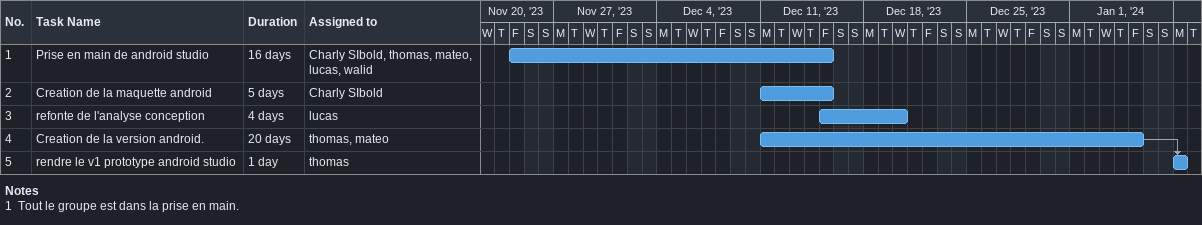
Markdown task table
| ID | Task | Duration | Start | Finish | Predecessors | Resources |
|---|---|---|---|---|---|---|
| 1 | Prise en main de android studio | 16d | 2023-11-24 | 2023-12-15 |  | Charly SIbold, thomas, mateo, lucas, walid |
| 2 | Creation de la maquette android | 5d | 2023-12-11 | 2023-12-15 |  | Charly SIbold |
| 3 | refonte de l'analyse conception | 4d | 2023-12-15 | 2023-12-20 |  | lucas |
| 4 | Creation de la version android. | 20d | 2023-12-11 | 2024-01-05 |  | thomas, mateo |
| 5 | rendre le v1 prototype android studio | 1d | 2024-01-08 | 2024-01-08 | 4 | thomas |

Notes
- 1: Tout le groupe est dans la prise en main.
